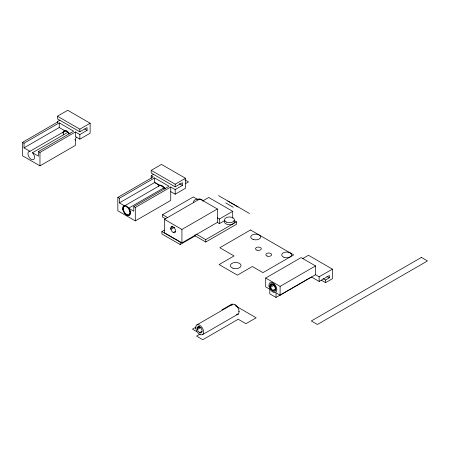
<?xml version="1.0" encoding="UTF-8"?>
<svg xmlns="http://www.w3.org/2000/svg" width="450" height="450" viewBox="0 0 450 450"><rect width="100%" height="100%" fill="white"/><g stroke="black" fill="none" stroke-linecap="round" stroke-linejoin="round"><path stroke-width="0.67" d="M63.09 132.075L63 132.958L62.685 132.778M201.037 327.369L197.409 329.496C196.183 327.201 199.204 325.463 200.576 327.668M274.258 285.097L270.63 287.224C269.409 284.929 272.424 283.185 273.803 285.396M63 132.924L63.174 132.086M197.241 328.359L197.955 326.779L199.682 326.953A3.454 1.991 60 0 1 202.123 331.178A3.454 1.991 60 0 1 199.682 332.589A3.454 1.991 60 0 1 197.241 328.359L199.26 327.156M270.461 286.088L271.176 284.507L272.903 284.676A3.454 1.991 60 0 1 275.344 288.906A3.454 1.991 60 0 1 272.903 290.312A3.454 1.991 60 0 1 270.461 286.088L272.486 284.878M236.419 306.338L236.576 305.887M63.219 131.974L63.394 131.636M171.461 226.699L172.479 226.086M170.747 228.279L172.772 227.076M170.921 229.416L174.544 227.289M57.431 116.224L67.719 110.284L90.135 123.227L90.135 133.222L79.847 139.162L75.397 136.592L75.397 131.968L79.847 134.539L87.086 130.359L87.086 127.626L79.847 131.805L57.431 118.867L57.431 116.224L79.847 129.167L90.135 123.227M57.431 122.918L57.431 121.596L59.844 120.201M76.286 137.109A4.314 2.492 -60 0 0 75.397 140.113L75.397 145.401L39.966 165.853L22.5 155.768L22.5 142.341L57.926 121.883L57.431 121.596M22.5 142.341L24.024 143.218L59.248 122.884L73.665 131.203L38.441 151.543L38.441 156.167L32.479 152.724L67.703 132.384L70.076 133.757M24.024 143.218L24.024 147.842L59.248 127.508L65.211 130.95A4.657 2.689 60 0 1 67.703 132.384M32.507 152.752L32.67 152.933A4.657 2.689 60 0 1 33.756 159.429A4.657 2.689 60 0 1 28.569 156.229A4.657 2.689 60 0 1 29.987 151.284L65.211 130.95M38.441 151.543L39.966 152.421L75.397 131.968M165.392 188.786L163.822 187.881L128.599 208.215L133.785 211.213L133.785 206.589L135.309 207.467L170.736 187.014L175.185 189.585L182.424 185.406L182.424 182.672L175.185 186.851L151.194 173.002L151.194 170.359L161.482 164.419L185.479 178.268L185.479 188.263L175.185 194.209L170.736 191.638M151.194 178.374L151.194 175.731L153.607 174.336M170.736 187.014L170.736 200.441L135.309 220.899L117.844 210.814L117.844 197.381L153.27 176.929L151.194 175.731M117.844 197.381L119.368 198.264L154.592 177.93L169.009 186.249L133.785 206.589M119.368 198.264L119.368 202.888L154.592 182.554L159.773 185.546A5.175 2.987 60 0 1 163.822 187.881M128.599 208.215A5.175 2.987 60 0 1 129.33 214.948A5.175 2.987 60 0 1 123.817 211.764A5.175 2.987 60 0 1 124.549 205.881L159.773 185.546M151.194 170.359L175.185 184.208L185.479 178.268M185.479 183.639L188.471 181.912L184.877 179.831M165.566 218.824L162.596 217.108L162.596 214.695L193.309 196.959L197.567 199.417M164.458 219.364L199.884 198.911L217.35 208.991L217.35 222.424L181.924 242.882L164.458 232.796L164.458 219.364L181.924 229.449L217.35 208.991M202.68 200.964L208.721 197.477L232.712 211.326L232.712 218.154M234.034 220.472L236.464 221.878L236.464 224.291L205.751 242.021L195.148 235.901L180.203 244.536L161.893 233.966L161.893 231.553L164.284 230.169M217.35 217.8L219.426 218.998L232.712 211.326M217.35 222.424L219.426 223.622L224.843 220.494M196.329 234.169L205.751 239.608L236.464 221.878M265.697 278.049L301.123 257.597L315.54 265.916L315.54 274.725L280.108 295.178L276.024 292.821L276.024 297.444L269.781 293.839L269.781 289.215L265.697 286.858L265.697 278.049L280.108 286.374L315.54 265.916M302.394 258.767L308.436 255.279L332.426 269.134L332.426 278.691L325.564 282.651L321.362 280.226M221.923 309.848L232.161 303.941M196.864 324.894L232.296 304.436L232.566 304.909M196.076 327.049L192.471 329.13L196.56 331.493M200.166 334.035L196.56 336.116L202.798 339.716L238.23 319.264L245.919 323.702L256.151 317.79L235.761 306.017M202.494 334.648L237.926 314.19M276.024 297.444L311.451 276.986L319.14 281.43L329.372 275.518L329.372 277.808L325.564 280.007L323.162 278.623M315.54 274.725L319.14 276.801L332.426 269.134M173.188 232.509L175.404 231.272M272.903 290.312L275.119 289.08M199.682 332.589L201.893 331.352M218.537 195.621L249.536 213.519M227.773 201.021L238.101 206.983M225.681 202.899L233.263 207.276M84.662 128.959L87.086 130.359M179.426 183.673L182.424 185.406M326.976 276.424L329.372 277.808M154.395 182.199L159.981 185.428A5.175 2.987 60 0 0 159.092 185.873M165.684 188.719L164.025 187.763A5.175 2.987 60 0 1 164.751 188.91M74.762 139.748L75.397 140.113M162.596 214.695L167.344 217.44M24.024 147.842L29.987 151.284M119.368 202.888L124.549 205.881M161.893 231.553L180.203 242.123L180.203 244.536M238.624 311.344L239.091 311.614M237.094 313.982L238.23 314.64M69.418 133.881L69.317 133.689A5.181 2.993 60 0 0 63.877 130.719M235.108 304.718L235.119 305.308M325.564 280.007L325.564 282.651M319.14 276.801L319.14 281.43M280.108 286.374L280.108 295.178M219.426 218.998L219.426 223.622M205.751 239.608L205.751 242.021M195.148 234.697L195.148 235.901M181.924 229.449L181.924 242.882M175.185 184.208L175.185 186.851M175.185 189.585L175.185 194.209M154.592 177.93L154.592 182.554M135.309 207.467L135.309 220.899M79.847 129.167L79.847 131.805M79.847 134.539L79.847 139.162M59.248 122.884L59.248 127.508M39.966 152.421L39.966 165.853M63.669 134.944A4.657 2.689 60 0 1 64.71 130.882A4.657 2.689 60 0 1 68.873 133.521M161.263 185.985A4.657 2.689 60 0 1 161.595 186.109M162.585 186.705A4.657 2.689 60 0 1 163.969 188.196M158.507 186.12A5.507 3.178 60 0 1 164.886 188.752M231.486 305.319A5.631 3.251 60 0 1 237.994 307.811A5.631 3.251 60 0 1 236.576 314.438M234.18 221.012A4.956 2.863 0 0 1 229.455 224.741A4.956 2.863 0 0 1 224.736 221.012M193.731 202.792A4.956 2.863 0 0 1 196.954 199.198A4.956 2.863 0 0 1 203.181 201.06M250.515 229.989L219.803 247.725L234.051 255.949L219.099 264.577L237.403 275.147L252.354 266.518L262.957 272.638L293.67 254.903L250.515 229.989M421.397 257.411L311.327 320.957L317.43 324.484L427.5 260.933L421.397 257.411M123.356 209.526A4.657 2.689 60 0 0 128.79 214.667A4.657 2.689 60 0 0 127.575 207.523A4.657 2.689 60 0 0 123.356 209.526M122.788 209.43A5.507 3.178 60 0 0 129.251 215.381A5.507 3.178 60 0 0 127.682 206.904A5.507 3.178 60 0 0 122.788 209.43M170.781 228.741A3.454 1.991 60 0 0 174.729 232.768A3.454 1.991 60 0 0 174.06 227.559A3.454 1.991 60 0 0 170.781 228.741M195.773 328.382A5.631 3.251 60 0 0 202.286 334.749A5.631 3.251 60 0 0 200.981 326.177A5.631 3.251 60 0 0 195.773 328.382M268.993 286.11A5.631 3.251 60 0 0 275.507 292.478A5.631 3.251 60 0 0 274.202 283.905A5.631 3.251 60 0 0 268.993 286.11M269.887 286.312A4.314 2.492 60 0 0 274.826 291.341A4.314 2.492 60 0 0 273.994 284.833A4.314 2.492 60 0 0 269.887 286.312M226.547 222.143A4.956 2.863 0 0 0 234.388 220.123A4.956 2.863 0 0 0 227.436 217.215A4.956 2.863 0 0 0 226.547 222.143M283.882 257.276A4.956 2.863 0 0 0 291.606 255.111A4.956 2.863 0 0 0 284.496 252.332A4.956 2.863 0 0 0 283.882 257.276M253.181 239.484A4.956 2.863 0 0 0 260.618 237.004A4.956 2.863 0 0 0 253.181 234.529A4.956 2.863 0 0 0 253.181 239.484M256.967 250.172A2.891 1.671 0 0 0 261.304 248.726A2.891 1.671 0 0 0 256.967 247.281A2.891 1.671 0 0 0 256.967 250.172M267.12 256.072A2.891 1.671 0 0 0 271.62 254.807A2.891 1.671 0 0 0 267.474 253.187A2.891 1.671 0 0 0 267.12 256.072M233.044 268.228A5.361 3.094 0 0 0 241.088 265.551A5.361 3.094 0 0 0 233.044 262.868A5.361 3.094 0 0 0 233.044 268.228"/></g></svg>
